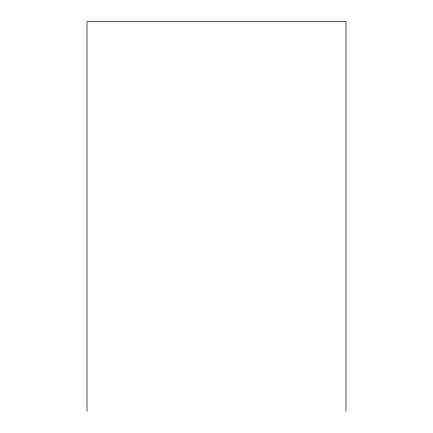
<?xml version="1.0" encoding="UTF-8"?>
<svg xmlns="http://www.w3.org/2000/svg" width="433" height="433" viewBox="0 0 433 433"><rect width="100%" height="100%" fill="white"/><g stroke="black" fill="none" stroke-linecap="round" stroke-linejoin="round"><path stroke-width="0.65" d="M345.978 411.35L345.978 21.65L87.022 21.65L87.022 411.35"/></g></svg>
